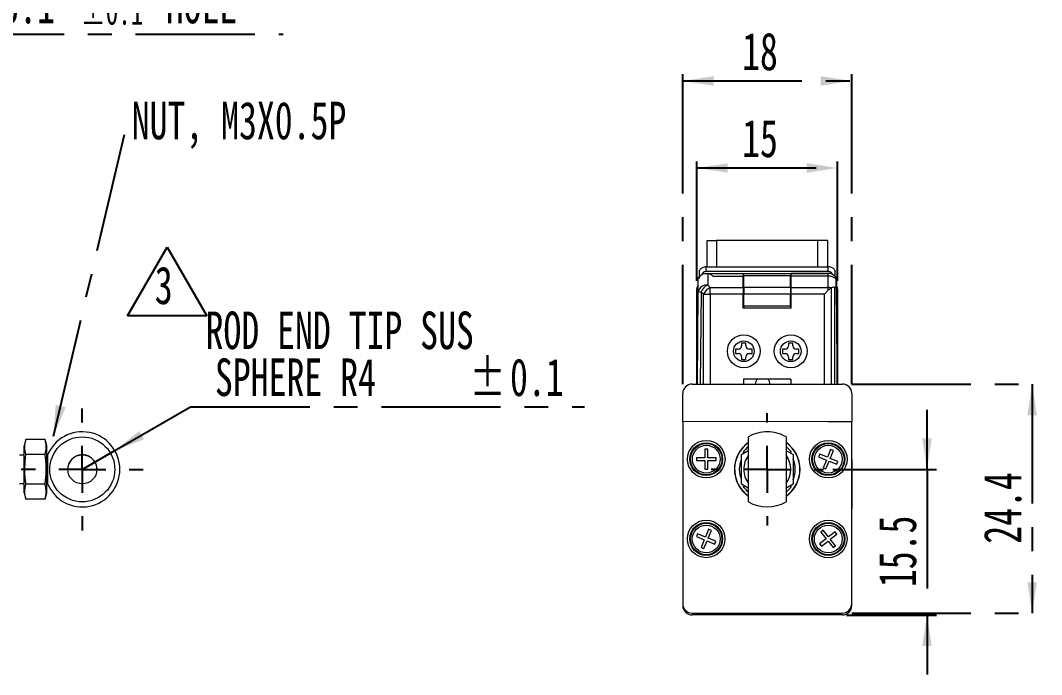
# Paper-space layout '시트2-ENG' of a CAD drawing. Header units: millimetres. Extents: x 5 to 415, y 5 to 292.
# Drawn here: x 238.6 to 347.4, y 162.2 to 232 of the extents above; entities that cross this region are included whole.
import ezdxf

# ---------------------------------------------------------------- set-up
doc = ezdxf.new("R2010")
doc.units = ezdxf.units.MM
doc.linetypes.add('CENTERX2', pattern=[20.32, 12.7, -2.54, 2.54, -2.54])
doc.layers.add('CENTER_LINE', color=7, linetype='CENTERX2')
doc.styles.add('SLDTEXTSTYLE0', font='TXT', dxfattribs={"width": 0.7})
doc.dimstyles.new('SLDDIMSTYLE0', dxfattribs={"dimtxt": 4, "dimasz": 3.302, "dimexe": 0, "dimexo": 0.0625, "dimgap": 1, "dimtad": 1, "dimrnd": 1e-09, "dimzin": 12, "dimdsep": 46, "dimtxsty": 'SLDTEXTSTYLE0', "dimsah": 1, "dimcen": 0.09, "dimadec": 0, "dimazin": 3, "dimtfac": 1, "dimtofl": 0, "dimtmove": 0, "dimatfit": 3, "dimfxl": 1, "dimfrac": 2, "dimtolj": 1, "dimtzin": 12, "dimarcsym": 0})
doc.dimstyles.new('SLDDIMSTYLE10', dxfattribs={"dimtxt": 4, "dimasz": 3.302, "dimexe": 0, "dimexo": 0.0625, "dimgap": 1, "dimtad": 0, "dimtih": 1, "dimtoh": 1, "dimrnd": 1e-09, "dimzin": 12, "dimdsep": 46, "dimtxsty": 'SLDTEXTSTYLE0', "dimsah": 1, "dimcen": 0, "dimadec": 0, "dimazin": 3, "dimtfac": 1, "dimtofl": 0, "dimtmove": 0, "dimatfit": 3, "dimfxl": 1, "dimfrac": 2, "dimtolj": 1, "dimtzin": 12, "dimarcsym": 0})
doc.dimstyles.new('SLDDIMSTYLE3', dxfattribs={"dimtxt": 4, "dimasz": 3.302, "dimexe": 0, "dimexo": 0.0625, "dimgap": 1, "dimtad": 1, "dimdec": 1, "dimrnd": 1e-09, "dimzin": 12, "dimdsep": 46, "dimtxsty": 'SLDTEXTSTYLE0', "dimsah": 1, "dimcen": 0.09, "dimadec": 0, "dimazin": 3, "dimtfac": 1, "dimtdec": 1, "dimtmove": 0, "dimatfit": 0, "dimfxl": 1, "dimfrac": 2, "dimtolj": 1, "dimtzin": 12, "dimarcsym": 0})
doc.dimstyles.new('SLDDIMSTYLE6', dxfattribs={"dimtxt": 0.18, "dimasz": 3.302, "dimexe": 0, "dimexo": 0.0625, "dimgap": 0, "dimtad": 0, "dimtih": 1, "dimtoh": 1, "dimdec": 0, "dimrnd": 1e-09, "dimzin": 0, "dimdsep": 46, "dimtxsty": 'Standard', "dimsah": 1, "dimcen": 0.09, "dimadec": 0, "dimazin": 0, "dimtfac": 3.302, "dimtdec": 0, "dimtofl": 0, "dimtmove": 0, "dimatfit": 3, "dimfxl": 1, "dimfrac": 2, "dimtolj": 1, "dimtzin": 0, "dimarcsym": 0})
doc.dimstyles.new('SLDDIMSTYLE8', dxfattribs={"dimtxt": 4, "dimasz": 3.302, "dimexe": 0, "dimexo": 0.0625, "dimgap": 1, "dimtad": 0, "dimtih": 1, "dimtoh": 1, "dimrnd": 1e-09, "dimzin": 12, "dimdsep": 46, "dimtxsty": 'SLDTEXTSTYLE0', "dimsah": 1, "dimcen": 0, "dimadec": 0, "dimazin": 3, "dimtol": 1, "dimtp": 0.1, "dimtm": 0.1, "dimtfac": 1, "dimtofl": 0, "dimtmove": 0, "dimatfit": 3, "dimfxl": 1, "dimfrac": 2, "dimtolj": 1, "dimarcsym": 0})

# ---------------------------------------------------------------- blocks, each defined once
blk = doc.blocks.new('_D_50')
at = {"layer": 'CENTER_LINE'}
for p, q in [((216.95, 185.6), (230.57, 230.49)), ((230.57, 230.49), (266.59, 230.49))]:
    blk.add_line(p, q, dxfattribs=at)
blk.add_solid([(216.95, 185.6), (218.4, 188.61), (217.42, 188.9)], dxfattribs=at)
at = {"layer": 'CENTER_LINE', "attachment_point": 1, "style": 'SLDTEXTSTYLE0'}
for s, insert, char_height in [('%%c', (232.15, 235.64), 4), ('3.1', (236.58, 235.64), 4), ('HOLE', (254.1, 235.64), 4), ('±0.1', (245.04, 234.3), 2.8)]:
    blk.add_mtext(s, dxfattribs=dict(at, insert=insert, char_height=char_height))
blk = doc.blocks.new('SW_NOTE_0_15')
at = {"layer": 'CENTER_LINE', "color": 0}
for p, q in [((-2.91, -0.09), (1.32, 7.24)), ((1.32, 7.24), (5.56, -0.09)), ((5.56, -0.09), (-2.91, -0.09))]:
    blk.add_line(p, q, dxfattribs=at)
at = {"layer": 'CENTER_LINE', "color": 0, "insert": (0, 5.16), "char_height": 4, "attachment_point": 1, "style": 'SLDTEXTSTYLE0'}
blk.add_mtext('3', dxfattribs=at)
blk = doc.blocks.new('_D_51')
at = {"layer": 'CENTER_LINE'}
for p, q in [((310.67, 204.2), (310.67, 217.23)), ((325.67, 204.2), (325.67, 217.23)), ((310.67, 216.23), (325.67, 216.23))]:
    blk.add_line(p, q, dxfattribs=at)
for points in [[(310.67, 216.23), (313.97, 215.72), (313.97, 216.73)], [(325.67, 216.23), (322.37, 216.73), (322.37, 215.72)]]:
    blk.add_solid(points, dxfattribs=at)
at = {"layer": 'CENTER_LINE', "insert": (315.49, 221.38), "char_height": 4, "attachment_point": 1, "style": 'SLDTEXTSTYLE0'}
blk.add_mtext('15', dxfattribs=at)
blk = doc.blocks.new('_D_52')
at = {"layer": 'CENTER_LINE'}
for p, q in [((327.17, 193.19), (347.39, 193.19)), ((346.39, 193.19), (346.38, 168.79)), ((327.17, 168.79), (347.38, 168.79))]:
    blk.add_line(p, q, dxfattribs=at)
for points in [[(346.39, 193.19), (345.88, 189.88), (346.9, 189.88)], [(346.38, 168.79), (346.89, 172.09), (345.88, 172.09)]]:
    blk.add_solid(points, dxfattribs=at)
at = {"layer": 'CENTER_LINE', "insert": (341.23, 176.19), "char_height": 4, "attachment_point": 1, "rotation": 89.9805, "style": 'SLDTEXTSTYLE0'}
blk.add_mtext('24.4', dxfattribs=at)
blk = doc.blocks.new('_D_53')
at = {"layer": 'CENTER_LINE'}
for p, q in [((309.17, 193.19), (309.17, 226.5)), ((327.17, 193.19), (327.17, 226.5)), ((309.17, 225.5), (327.17, 225.5))]:
    blk.add_line(p, q, dxfattribs=at)
for points in [[(309.17, 225.5), (312.47, 224.99), (312.47, 226.01)], [(327.17, 225.5), (323.87, 226.01), (323.87, 224.99)]]:
    blk.add_solid(points, dxfattribs=at)
at = {"layer": 'CENTER_LINE', "insert": (315.49, 230.65), "char_height": 4, "attachment_point": 1, "style": 'SLDTEXTSTYLE0'}
blk.add_mtext('18', dxfattribs=at)
blk = doc.blocks.new('_D_54')
at = {"layer": 'CENTER_LINE'}
for p, q in [((335.19, 184.11), (335.19, 190.46)), ((325.15, 184.11), (336.19, 184.11)), ((335.19, 184.11), (335.19, 168.59)), ((326.62, 168.59), (336.19, 168.59)), ((335.19, 168.59), (335.19, 162.24))]:
    blk.add_line(p, q, dxfattribs=at)
for points in [[(335.19, 184.11), (335.69, 187.42), (334.68, 187.42)], [(335.19, 168.59), (334.68, 165.29), (335.69, 165.29)]]:
    blk.add_solid(points, dxfattribs=at)
at = {"layer": 'CENTER_LINE', "insert": (330.03, 171.56), "char_height": 4, "attachment_point": 1, "rotation": 90, "style": 'SLDTEXTSTYLE0'}
blk.add_mtext('15.5', dxfattribs=at)
blk = doc.blocks.new('SW_CENTERMARKSYMBOL_16')
at = {"layer": 'CENTER_LINE', "color": 0}
for p, q in [((0, 5), (0, 5.98)), ((0, 0), (0, 2.5)), ((-5, 0), (-5.98, 0)), ((0, 0), (-2.5, 0)), ((0, 0), (0, -2.5)), ((0, 0), (2.5, 0)), ((5, 0), (5.98, 0)), ((0, -5), (0, -5.98))]:
    blk.add_line(p, q, dxfattribs=at)
blk = doc.blocks.new('_D_66')
at = {"layer": 'CENTER_LINE'}
for p, q in [((248.67, 186.11), (256.75, 190.78)), ((256.75, 190.78), (298.72, 190.78)), ((245.21, 184.11), (248.67, 186.11))]:
    blk.add_line(p, q, dxfattribs=at)
blk.add_solid([(248.67, 186.11), (251.79, 187.32), (251.28, 188.2)], dxfattribs=at)
at = {"layer": 'CENTER_LINE', "char_height": 4, "attachment_point": 1, "style": 'SLDTEXTSTYLE0'}
for s, insert in [('ROD END TIP SUS', (258.34, 200.93)), ('SPHERE R4', (259.34, 195.93)), ('%%p', (286.47, 195.93)), ('0.1', (290.77, 195.93))]:
    blk.add_mtext(s, dxfattribs=dict(at, insert=insert))
blk = doc.blocks.new('SW_NOTE_0_21')
at = {"layer": 'CENTER_LINE', "color": 0, "insert": (0.51, 2.38), "char_height": 4, "attachment_point": 1, "style": 'SLDTEXTSTYLE0'}
blk.add_mtext('NUT, M3X0.5P', dxfattribs=at)
blk = doc.blocks.new('SW_CENTERMARKSYMBOL_23')
at = {"layer": 'CENTER_LINE', "color": 0}
for p, q in [((0, 5), (0, 6.5)), ((0, 0), (0, 2.5)), ((-5, 0), (-6.5, 0)), ((0, 0), (-2.5, 0)), ((0, 0), (0, -2.5)), ((0, 0), (2.5, 0)), ((5, 0), (6.5, 0)), ((0, -5), (0, -6.5))]:
    blk.add_line(p, q, dxfattribs=at)

psp = doc.layouts.new('시트2-ENG')

# ---------------------------------------------------------------- linework, layer by layer
at = {"color": 7, "linetype": 'Continuous', "lineweight": 18}
for p, q in [((311.771, 205.696), (311.771, 208.496)), ((323.571, 208.496), (312.771, 208.496)), ((324.571, 208.496), (324.571, 205.696)), ((311.671, 205.196), (311.671, 205.696)), ((311.671, 205.696), (324.671, 205.696)), ((324.671, 205.196), (324.671, 205.696)), ((310.706, 193.194), (310.805, 204.495)), ((310.825, 203.051), (310.825, 204.528)), ((324.671, 205.196), (311.671, 205.196)), ((311.671, 204.996), (324.671, 204.996)), ((311.671, 204.996), (315.621, 204.996)), ((311.825, 204.984), (311.825, 203.749)), ((311.892, 204.971), (315.621, 204.971)), ((315.621, 204.678), (312.402, 204.678)), ((315.621, 204.971), (315.621, 204.996)), ((315.621, 204.971), (315.621, 204.678)), ((315.621, 203.489), (315.621, 204.678)), ((315.693, 204.996), (315.671, 204.952)), ((315.671, 204.396), (315.671, 204.952)), ((315.671, 204.952), (315.675, 204.944)), ((320.667, 204.944), (315.675, 204.944)), ((315.69, 203.489), (315.679, 204.739)), ((320.663, 204.739), (315.679, 204.739)), ((315.693, 204.996), (320.649, 204.996)), ((320.649, 204.996), (320.671, 204.952)), ((320.652, 203.489), (320.663, 204.739)), ((320.671, 204.952), (320.667, 204.944)), ((320.671, 204.952), (320.671, 204.396)), ((320.721, 204.996), (324.671, 204.996)), ((320.721, 204.97), (320.721, 204.996)), ((324.671, 204.97), (320.721, 204.97)), ((320.721, 204.703), (320.721, 204.97)), ((324.671, 204.703), (320.721, 204.703)), ((320.721, 203.489), (320.721, 204.703)), ((324.671, 204.703), (324.671, 204.97)), ((324.671, 203.489), (324.671, 204.703)), ((325.401, 204.68), (325.401, 204.696)), ((325.538, 204.495), (325.636, 193.194)), ((311.825, 203.749), (312.085, 203.489)), ((312.085, 202.782), (312.085, 203.489)), ((312.085, 203.489), (315.621, 203.489)), ((315.671, 204.44), (315.621, 204.44)), ((315.671, 204.396), (315.621, 204.396)), ((315.621, 203.489), (315.621, 202.782)), ((315.671, 202.588), (315.671, 204.396)), ((320.652, 203.489), (315.69, 203.489)), ((320.671, 204.44), (320.721, 204.44)), ((320.671, 202.588), (320.671, 204.396)), ((320.671, 204.396), (320.721, 204.396)), ((320.721, 203.489), (324.671, 203.489)), ((320.721, 202.782), (320.721, 203.489)), ((324.671, 203.196), (324.671, 203.489)), ((325.511, 203.421), (325.511, 204.38)), ((310.671, 193.194), (310.671, 203.196)), ((311.378, 202.782), (311.117, 203.042)), ((311.378, 202.782), (312.085, 202.782)), ((315.621, 202.782), (312.085, 202.782)), ((315.621, 201.296), (315.621, 202.782)), ((315.671, 202.588), (315.621, 202.588)), ((315.676, 201.996), (315.671, 202.588)), ((315.693, 201.496), (315.693, 202.782)), ((320.649, 202.782), (315.693, 202.782)), ((320.649, 201.496), (320.649, 202.782)), ((320.666, 201.996), (320.671, 202.588)), ((320.671, 202.588), (320.721, 202.588)), ((320.721, 201.296), (320.721, 202.782)), ((324.257, 202.782), (320.721, 202.782)), ((324.257, 202.782), (324.671, 203.196)), ((325.671, 193.194), (325.671, 203.196)), ((315.68, 201.996), (315.621, 201.996)), ((315.68, 201.496), (315.621, 201.496)), ((320.721, 201.296), (315.621, 201.296)), ((315.674, 201.496), (315.674, 201.296)), ((315.68, 201.496), (315.68, 201.996)), ((315.693, 201.496), (315.683, 201.496)), ((315.683, 201.496), (315.683, 201.296)), ((320.649, 201.496), (315.693, 201.496)), ((320.649, 201.496), (320.659, 201.496)), ((320.659, 201.496), (320.659, 201.296)), ((320.662, 201.496), (320.662, 201.996)), ((320.662, 201.996), (320.721, 201.996)), ((320.662, 201.496), (320.721, 201.496)), ((320.668, 201.496), (320.668, 201.296)), ((314.796, 196.929), (314.796, 196.462)), ((315.088, 196.929), (314.796, 196.929)), ((315.904, 197.571), (315.438, 197.571)), ((315.438, 197.571), (315.438, 197.279)), ((315.904, 197.279), (315.904, 197.571)), ((316.546, 196.929), (316.254, 196.929)), ((316.546, 196.462), (316.546, 196.929)), ((319.796, 196.929), (319.796, 196.462)), ((320.088, 196.929), (319.796, 196.929)), ((320.438, 197.571), (320.438, 197.279)), ((320.904, 197.571), (320.438, 197.571)), ((320.904, 197.279), (320.904, 197.571)), ((321.546, 196.929), (321.254, 196.929)), ((321.546, 196.462), (321.546, 196.929)), ((314.796, 196.462), (315.088, 196.462)), ((315.438, 196.112), (315.438, 195.821)), ((315.438, 195.821), (315.904, 195.821)), ((315.904, 195.821), (315.904, 196.112)), ((316.254, 196.462), (316.546, 196.462)), ((319.796, 196.462), (320.088, 196.462)), ((320.438, 196.112), (320.438, 195.821)), ((320.438, 195.821), (320.904, 195.821)), ((320.904, 195.821), (320.904, 196.112)), ((321.254, 196.462), (321.546, 196.462)), ((320.696, 193.721), (315.646, 193.721)), ((315.646, 193.721), (315.646, 193.194)), ((320.696, 193.721), (320.696, 193.194)), ((310.171, 193.194), (326.171, 193.194)), ((309.171, 189.194), (309.171, 192.194)), ((327.171, 192.194), (327.171, 189.194)), ((309.172, 189.199), (309.166, 169.799)), ((309.172, 189.194), (309.171, 189.194)), ((309.171, 189.194), (309.171, 185.196)), ((327.172, 189.193), (309.172, 189.199)), ((327.171, 189.194), (324.672, 189.194)), ((327.166, 169.793), (327.172, 189.193)), ((327.171, 189.194), (327.171, 189.193)), ((239.208, 187.289), (239.027, 186.614)), ((241.246, 187.289), (239.208, 187.289)), ((241.427, 186.614), (241.246, 187.289)), ((316.171, 184.114), (316.172, 187.578)), ((320.172, 187.577), (320.17, 180.649)), ((239.027, 184.114), (239.027, 186.614)), ((241.427, 184.114), (241.427, 186.614)), ((311.514, 186.248), (311.514, 185.355)), ((311.829, 186.248), (311.514, 186.248)), ((311.829, 185.355), (311.829, 186.248)), ((315.421, 185.701), (316.138, 186.115)), ((316.172, 186.962), (315.756, 186.619)), ((320.171, 186.134), (320.921, 185.701)), ((324.919, 186.226), (324.584, 185.399)), ((324.876, 185.28), (325.211, 186.108)), ((325.211, 186.108), (324.919, 186.226)), ((239.027, 185.614), (238.527, 185.614)), ((241.246, 185.701), (239.208, 185.701)), ((241.502, 185.614), (241.427, 185.614)), ((241.502, 185.614), (241.502, 182.614)), ((310.621, 185.355), (310.621, 185.04)), ((311.514, 185.355), (310.621, 185.355)), ((310.621, 185.04), (311.514, 185.04)), ((311.514, 185.04), (311.514, 184.148)), ((312.721, 185.355), (311.829, 185.355)), ((311.829, 185.04), (312.721, 185.04)), ((311.829, 184.148), (311.829, 185.04)), ((312.721, 185.04), (312.721, 185.355)), ((323.757, 185.733), (323.639, 185.441)), ((323.639, 185.441), (324.466, 185.107)), ((324.584, 185.399), (323.757, 185.733)), ((324.466, 185.107), (324.131, 184.279)), ((324.423, 184.161), (324.758, 184.988)), ((324.758, 184.988), (325.585, 184.654)), ((325.704, 184.946), (324.876, 185.28)), ((325.585, 184.654), (325.704, 184.946)), ((327.171, 185.193), (327.171, 179.894)), ((239.027, 181.614), (239.027, 184.114)), ((241.427, 181.614), (241.427, 184.114)), ((311.514, 184.148), (311.829, 184.148)), ((316.17, 180.65), (316.171, 184.114)), ((324.131, 184.279), (324.423, 184.161)), ((314.855, 182.994), (314.876, 182.994)), ((321.466, 182.994), (321.487, 182.994)), ((238.527, 182.614), (239.027, 182.614)), ((241.246, 182.526), (239.208, 182.526)), ((241.427, 182.614), (241.502, 182.614)), ((316.151, 182.104), (315.421, 182.526)), ((320.921, 182.526), (320.133, 182.071)), ((239.027, 181.614), (239.208, 180.938)), ((241.246, 180.938), (239.208, 180.938)), ((241.246, 180.938), (241.427, 181.614)), ((327.169, 179.894), (327.171, 179.894)), ((327.171, 169.594), (327.171, 179.894)), ((311.924, 177.729), (311.583, 176.904)), ((311.874, 176.783), (312.215, 177.608)), ((312.215, 177.608), (311.924, 177.729)), ((324.142, 177.616), (323.895, 177.421)), ((323.895, 177.421), (324.447, 176.72)), ((324.695, 176.915), (324.142, 177.616)), ((325.396, 177.467), (324.695, 176.915)), ((325.591, 177.219), (325.396, 177.467)), ((310.758, 177.244), (310.638, 176.953)), ((310.638, 176.953), (311.462, 176.613)), ((311.583, 176.904), (310.758, 177.244)), ((311.462, 176.613), (311.122, 175.788)), ((311.413, 175.667), (311.754, 176.492)), ((311.754, 176.492), (312.578, 176.151)), ((312.699, 176.443), (311.874, 176.783)), ((312.578, 176.151), (312.699, 176.443)), ((324.447, 176.72), (323.746, 176.168)), ((323.941, 175.92), (324.642, 176.472)), ((324.642, 176.472), (325.194, 175.771)), ((324.889, 176.667), (325.591, 177.219)), ((325.441, 175.966), (324.889, 176.667)), ((311.122, 175.788), (311.413, 175.667)), ((323.746, 176.168), (323.941, 175.92)), ((325.194, 175.771), (325.441, 175.966)), ((309.171, 169.696), (309.171, 169.594)), ((310.165, 168.798), (326.165, 168.793)), ((310.671, 168.594), (310.671, 168.798)), ((310.721, 168.594), (310.721, 168.798)), ((325.621, 168.594), (325.621, 168.793)), ((325.671, 168.594), (325.671, 168.793)), ((310.671, 168.594), (310.171, 168.594)), ((310.721, 168.594), (310.671, 168.594)), ((311.221, 168.594), (310.721, 168.594)), ((325.121, 168.594), (311.221, 168.594)), ((325.621, 168.594), (325.121, 168.594)), ((325.671, 168.594), (325.621, 168.594)), ((326.171, 168.594), (325.671, 168.594))]:
    psp.add_line(p, q, dxfattribs=at)
at = {"color": 8, "linetype": 'Continuous', "lineweight": 18}
for p, q in [((312.771, 208.496), (312.771, 205.696)), ((323.571, 205.696), (323.571, 208.496)), ((325.385, 204.696), (325.401, 204.696)), ((324.964, 203.425), (324.964, 193.194)), ((325.378, 193.194), (325.378, 203.489)), ((310.738, 193.194), (310.825, 203.051)), ((311.117, 203.042), (311.031, 193.194)), ((311.378, 193.194), (311.378, 202.782)), ((312.085, 202.782), (312.085, 193.194)), ((324.257, 193.194), (324.257, 202.782)), ((311.221, 168.594), (311.221, 168.798)), ((325.121, 168.594), (325.121, 168.793))]:
    psp.add_line(p, q, dxfattribs=at)
at = {"color": 7, "linetype": 'Continuous', "lineweight": 18}
for centre, radius in [((315.671, 196.696), 1.75), ((320.671, 196.696), 1.75), ((315.671, 196.696), 1.1), ((320.671, 196.696), 1.1), ((245.21, 184.114), 3.464), ((311.671, 185.198), 2), ((324.671, 185.194), 2), ((311.671, 185.198), 1.75), ((311.671, 185.198), 1.678), ((311.671, 185.198), 1.479), ((324.671, 185.194), 1.75), ((324.671, 185.194), 1.678), ((324.671, 185.194), 1.479), ((245.21, 184.114), 1.55), ((311.668, 176.698), 2), ((311.668, 176.698), 1.75), ((324.668, 176.694), 2), ((324.668, 176.694), 1.75), ((311.668, 176.698), 1.678), ((311.668, 176.698), 1.479), ((324.668, 176.694), 1.678), ((324.668, 176.694), 1.479)]:
    psp.add_circle(centre, radius, dxfattribs=at)
for centre, radius, start, end in [((324.671, 204.696), 1, 63.69863, 90), ((311.671, 203.996), 1, 147.81989, 150.05281), ((311.671, 203.996), 1, 43.04269, 81.16753), ((324.671, 203.996), 1, 82.48354, 90), ((324.671, 203.996), 1, 77.34027, 90), ((324.712, 203.558), 1.146, 45.82364, 92.07245), ((324.671, 203.996), 1, 32.66721, 77.34027), ((324.671, 203.996), 1, 29.94719, 32.66721), ((311.702, 202.86), 0.897, 82.12722, 167.73628), ((312.577, 202.29), 1.642, 117.27378, 152.72622), ((312.838, 202.029), 1.642, 117.27378, 152.72622), ((324.673, 202.11), 1.378, 76.08614, 90.07918), ((325.197, 203.063), 0.43, 116.60592, 122.80643), ((324.671, 203.196), 1, 0, 29.12304), ((311.124, 208.176), 5.133, 266.658, 269.92808), ((315.088, 197.279), 0.35, 270, 0), ((316.254, 197.279), 0.35, 180, 270), ((320.088, 197.279), 0.35, 270, 0), ((321.254, 197.279), 0.35, 180, 270), ((315.088, 196.112), 0.35, 0, 90), ((316.254, 196.112), 0.35, 90, 180), ((320.088, 196.112), 0.35, 0, 90), ((321.254, 196.112), 0.35, 90, 180), ((317.676, 193.14), 0.8, 133.44276, 176.15994), ((317.676, 193.14), 0.8, 3.84006, 46.55724), ((310.171, 192.194), 1, 90, 180), ((326.171, 192.194), 1, 0, 90), ((245.21, 184.114), 4, 202.02428, 157.97564), ((318.171, 184.114), 4, 89.98051, 119.98051), ((318.171, 184.114), 4, 59.98051, 89.98051), ((318.171, 184.113), 3.5, 124.82308, 235.13794), ((318.171, 184.114), 3.48, 133.94643, 234.901), ((318.165, 184.114), 3.15, 129.25313, 145.62874), ((318.171, 184.113), 3.5, 304.83775, 55.12327), ((318.171, 184.114), 3.48, 305.06002, 54.901), ((318.165, 184.114), 3.15, 34.37126, 50.42465), ((245.21, 184.113), 1.55, 359.99995, 180.00005), ((318.171, 184.114), 2.98, 158.86716, 201.07734), ((318.171, 184.114), 2.5, 143.11061, 180), ((318.171, 184.114), 2.5, 323.11061, 36.85041), ((318.171, 184.114), 2.98, 338.67668, 21.66923), ((318.171, 184.114), 2.5, 180, 216.85041), ((318.165, 184.114), 3.15, 214.37126, 230.70789), ((318.165, 184.114), 3.15, 309.53637, 325.62874), ((318.171, 184.114), 4, 239.98051, 299.98051), ((310.166, 169.798), 1, 179.98051, 269.98051), ((326.166, 169.793), 1, 269.98051, 359.98051), ((310.171, 169.594), 1, 180, 270), ((326.171, 169.594), 1, 270, 0)]:
    psp.add_arc(centre, radius, start, end, dxfattribs=at)
for centre, major_axis, ratio, start_param, end_param in [((324.671, 201.782), (0.707, 1.707), 0.4142136, 0, 0.4455613), ((324.671, 203.196), (1, 0), 0.4142136, 0.5738261, 0.7853982), ((324.671, 300.199), (-1, 114.593), 0.0000761, 2.5764929, 2.77517), ((325.627, 191.696), (-0.018, 2.1), 0.0087265, 5.5065326, 7.046704)]:
    psp.add_ellipse(centre, major_axis=major_axis, ratio=ratio, start_param=start_param, end_param=end_param, dxfattribs=at)
for points in [[(311.771, 208.496), (311.786, 208.496), (311.816, 208.496), (312.047, 208.496), (312.378, 208.496), (312.64, 208.496), (312.771, 208.496)], [(324.571, 208.496), (324.556, 208.496), (324.526, 208.496), (324.295, 208.496), (323.964, 208.496), (323.702, 208.496), (323.571, 208.496)], [(310.937, 204.446), (310.941, 204.491), (310.95, 204.58), (311.007, 204.702), (311.09, 204.808), (311.166, 204.856), (311.203, 204.88)]]:
    psp.add_open_spline(points, degree=3, dxfattribs=at)
for points, knots in [([(310.95, 205.153), (310.954, 205.199), (310.962, 205.288), (311.023, 205.415), (311.111, 205.522), (311.189, 205.569), (311.228, 205.592)], [0, 0, 0, 0, 0.268398, 0.5221781, 0.7647473, 1, 1, 1, 1]), ([(311.671, 205.696), (311.594, 205.691), (311.441, 205.682), (311.299, 205.622), (311.228, 205.592)], [0, 0, 0, 0, 0.5000079, 1, 1, 1, 1]), ([(325.114, 205.592), (325.158, 205.565), (325.247, 205.511), (325.338, 205.385), (325.385, 205.261), (325.39, 205.183), (325.393, 205.153)], [0, 0, 0, 0, 0.2705008, 0.5406399, 0.8204463, 1, 1, 1, 1]), ([(310.825, 204.528), (310.828, 204.535), (310.836, 204.548), (310.919, 204.663), (311.077, 204.814), (311.32, 204.947), (311.585, 205.007), (311.76, 204.99), (311.825, 204.984)], [0, 0, 0, 0, 0.1540722, 0.3092067, 0.4883347, 0.6715016, 0.8782308, 1, 1, 1, 1]), ([(310.942, 204.696), (310.943, 204.773), (310.946, 204.933), (310.948, 205.077), (310.95, 205.153)], [0, 0, 0, 0, 0.4793147, 1, 1, 1, 1]), ([(311.671, 205.196), (311.621, 205.192), (311.522, 205.183), (311.386, 205.115), (311.273, 205.014), (311.228, 204.925), (311.206, 204.88)], [0, 0, 0, 0, 0.2498829, 0.4998439, 0.7498829, 1, 1, 1, 1]), ([(315.679, 204.739), (315.679, 204.803), (315.677, 204.919), (315.676, 204.936), (315.675, 204.944)], [0, 0, 0, 0, 0.557681, 1, 1, 1, 1]), ([(320.667, 204.944), (320.666, 204.932), (320.665, 204.91), (320.663, 204.791), (320.663, 204.739)], [0, 0, 0, 0, 0.5576818, 1, 1, 1, 1]), ([(325.136, 204.88), (325.114, 204.925), (325.069, 205.014), (324.956, 205.115), (324.82, 205.183), (324.721, 205.192), (324.671, 205.196)], [0, 0, 0, 0, 0.2501171, 0.5001561, 0.7501171, 1, 1, 1, 1]), ([(324.89, 204.971), (324.889, 204.971), (324.886, 204.971), (324.851, 204.97), (324.797, 204.97), (324.734, 204.97), (324.69, 204.97), (324.671, 204.97)], [0, 0, 0, 0, 0.2095293, 0.4190586, 0.6285879, 0.8381172, 1, 1, 1, 1]), ([(325.401, 204.696), (325.399, 204.768), (325.396, 204.928), (325.394, 205.073), (325.393, 205.153)], [0, 0, 0, 0, 0.45205475, 1, 1, 1, 1]), ([(325.513, 204.536), (325.513, 204.534), (325.512, 204.531), (325.511, 204.493), (325.511, 204.436), (325.511, 204.387), (325.511, 204.38)], [0, 0, 0, 0, 0.2387509, 0.5024487, 0.9237691, 1, 1, 1, 1]), ([(310.671, 203.196), (310.677, 203.284), (310.688, 203.453), (310.762, 203.604), (310.797, 203.677)], [0, 0, 0, 0, 0.5227521, 1, 1, 1, 1]), ([(315.69, 203.489), (315.691, 203.373), (315.692, 203.164), (315.693, 202.899), (315.693, 202.782)], [0, 0, 0, 0, 0.557568, 1, 1, 1, 1]), ([(320.652, 203.489), (320.651, 203.373), (320.65, 203.164), (320.649, 202.899), (320.649, 202.782)], [0, 0, 0, 0, 0.55756799, 1, 1, 1, 1]), ([(324.964, 203.425), (324.889, 203.375), (324.791, 203.31), (324.694, 203.218), (324.671, 203.196)], [0, 0, 0, 0, 0.7656173, 1, 1, 1, 1]), ([(239.208, 185.701), (239.152, 185.963), (239.037, 186.492), (239.151, 187.022), (239.208, 187.289)], [0, 0, 0, 0, 0.49528817, 1, 1, 1, 1]), ([(241.246, 185.701), (241.303, 185.963), (241.417, 186.492), (241.304, 187.022), (241.246, 187.289)], [0, 0, 0, 0, 0.49528817, 1, 1, 1, 1]), ([(239.208, 182.526), (239.192, 182.66), (239.117, 183.249), (239.059, 184.314), (239.158, 185.236), (239.208, 185.701)], [0, 0, 0, 0, 0.1269715, 0.560077, 1, 1, 1, 1]), ([(241.246, 182.526), (241.263, 182.66), (241.338, 183.249), (241.396, 184.314), (241.297, 185.236), (241.246, 185.701)], [0, 0, 0, 0, 0.1269715, 0.560077, 1, 1, 1, 1]), ([(315.421, 182.526), (315.421, 182.66), (315.421, 183.249), (315.421, 184.314), (315.421, 185.236), (315.421, 185.701)], [0, 0, 0, 0, 0.1269715, 0.560077, 1, 1, 1, 1]), ([(320.921, 185.701), (320.921, 185.243), (320.921, 184.321), (320.921, 183.256), (320.921, 182.66), (320.921, 182.526)], [0, 0, 0, 0, 0.43331421, 0.87302826, 1, 1, 1, 1]), ([(239.208, 180.938), (239.152, 181.2), (239.037, 181.729), (239.151, 182.259), (239.208, 182.526)], [0, 0, 0, 0, 0.4952881, 1, 1, 1, 1]), ([(241.246, 180.938), (241.303, 181.2), (241.417, 181.729), (241.304, 182.259), (241.246, 182.526)], [0, 0, 0, 0, 0.4952881, 1, 1, 1, 1])]:
    psp.add_open_spline(points, degree=3, knots=knots, dxfattribs=at)

# ---------------------------------------------------------------- block references
at = {"layer": 'CENTER_LINE'}
for name, p in [('SW_NOTE_0_21', (249.966, 220.907)), ('SW_NOTE_0_15', (252.931, 200.565)), ('SW_CENTERMARKSYMBOL_23', (245.21, 184.114)), ('SW_CENTERMARKSYMBOL_16', (318.171, 184.114))]:
    psp.add_blockref(name, p, dxfattribs=at)

# ---------------------------------------------------------------- dimensions: what is measured, and where the dimension line sits
dim = psp.add_diameter_dim_2p(p1=(216.053, 182.631), p2=(216.953, 185.598), text='<> HOLE', dimstyle='SLDDIMSTYLE8', dxfattribs=at)
dim.commit()
dim.dimension.update_dxf_attribs({"geometry": '_D_50', "text_midpoint": (249.372, 233.318), "dimtype": 163})
for base, p1, p2, picture, middle in [((327.171, 225.497), (309.171, 192.194), (327.171, 192.194), '_D_53', (318.171, 225.497)), ((325.671, 216.227), (310.671, 203.196), (325.671, 203.196), '_D_51', (318.171, 216.227))]:
    dim = psp.add_linear_dim(base=base, p1=p1, p2=p2, dimstyle='SLDDIMSTYLE0', dxfattribs=at)
    dim.commit()
    dim.dimension.update_dxf_attribs({"geometry": picture, "text_midpoint": middle, "dimtype": 160})
dim = psp.add_radius_dim(center=(245.21, 184.114), mpoint=(248.674, 186.114), text='ROD END TIP SUS\\PSPHERE R4 %%p 0.1', dimstyle='SLDDIMSTYLE10', dxfattribs=at)
dim.commit()
dim.dimension.update_dxf_attribs({"geometry": '_D_66', "text_midpoint": (278.533, 195.609), "dimtype": 164})
for base, p1, p2, angle, dimstyle, picture, middle in [((346.383, 168.786), (326.171, 193.194), (326.165, 168.793), 89.98051, 'SLDDIMSTYLE0', '_D_52', (346.387, 180.986)), ((335.187, 168.594), (324.151, 184.114), (325.621, 168.594), 90, 'SLDDIMSTYLE3', '_D_54', (335.187, 176.354))]:
    dim = psp.add_linear_dim(base=base, p1=p1, p2=p2, angle=angle, dimstyle=dimstyle, dxfattribs=at)
    dim.commit()
    dim.dimension.update_dxf_attribs({"geometry": picture, "text_midpoint": middle, "dimtype": 160})

# ---------------------------------------------------------------- leaders
psp.add_leader([(242.145, 187.649), (249.966, 220.907)], dimstyle='SLDDIMSTYLE6', dxfattribs=at)

doc.saveas('drawing.dxf')
